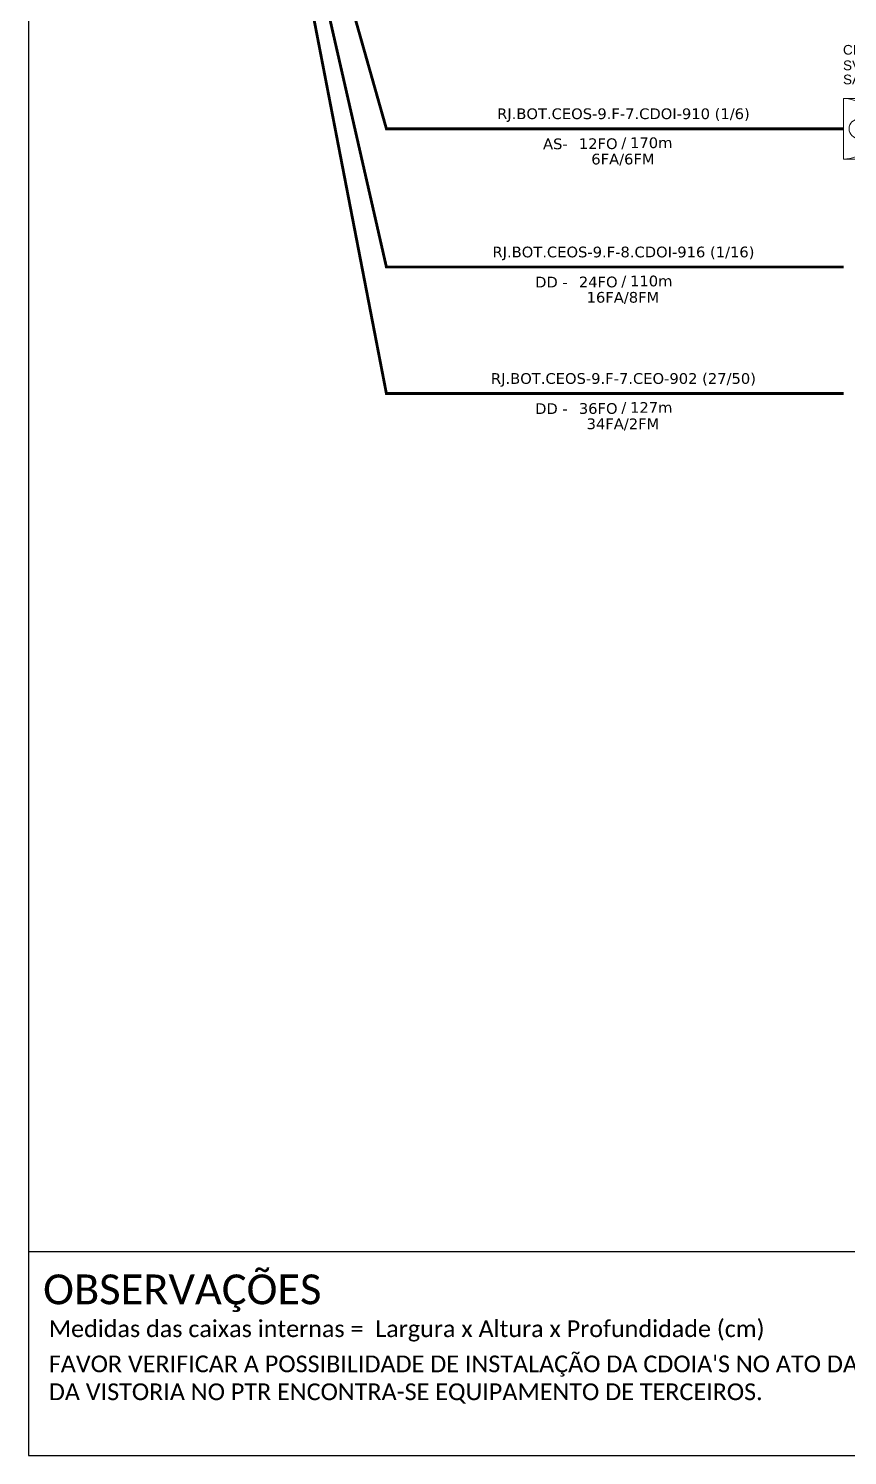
# Model space of a CAD drawing. Extents: x -89 to 749, y 705 to 1299.
# Drawn here: x -89.3 to 106.4, y 705 to 1046.2 of the extents above; entities that cross this region are included whole.
import ezdxf
from ezdxf.enums import TextEntityAlignment as Align

# ---------------------------------------------------------------- set-up
doc = ezdxf.new("R2010")
doc.units = 0
for name, color, linetype, lineweight in [("20.0-LEGENDA DOS CDO'S", 1, 'Continuous', 0), ('20.1-CDO_INTERIOR', 1, 'Continuous', 0), ('40.1-ETIQUETAS', 1, 'Continuous', 20)]:
    doc.layers.add(name, color=color, linetype=linetype, lineweight=lineweight)
doc.layers.add('20.5-CABO EM DUTO', color=1, linetype='Continuous')
doc.styles.add('ARIAL', font='arial.ttf')
doc.styles.add('siredit', font='verdana.ttf')
doc.styles.add('WMF-Calibri0', font='calibri.ttf')

# ---------------------------------------------------------------- blocks, each defined once
blk = doc.blocks.new('ETIQUETA_RS5F')
at = {"layer": '40.1-ETIQUETAS', "color": 0, "style": 'siredit'}
blk.add_text('/', height=1.5, dxfattribs=at).set_placement((1.58, -1.95), align=Align.MIDDLE_RIGHT)
for tag, p in [('ETIQUETA_R_PRIMARIA', (1.21, 4.1)), ('ETIQUETA_R_SECUNDARIA', (1.21, 2.1)), ('F_ATIVAS/F_MORTAS', (1.14, -4.24))]:
    blk.add_attdef(tag, text='', height=1.5, dxfattribs=at).set_placement(p, align=Align.MIDDLE_CENTER)
for tag, p in [('TIPO_CABO', (-6.58, -2.12)), ('CAP_CABO', (0.4, -2.09))]:
    blk.add_attdef(tag, text='', height=1.5, dxfattribs=at).set_placement(p, align=Align.MIDDLE_RIGHT)
blk.add_attdef('METROS', text='', height=1.5, dxfattribs=at).set_placement((2.14, -1.95), align=Align.MIDDLE_LEFT)
for tag, p in [('FUSÃO_1', (0.85, -8.39)), ('FUSÃO_2', (0.85, -10.6)), ('FUSÃO_3', (0.85, -12.93)), ('FUSÃO_4', (0.85, -15.14)), ('FUSÃO_5', (0.85, -17.16))]:
    blk.add_attdef(tag, text='', height=1.5, dxfattribs=at).set_placement(p, align=Align.CENTER)
blk = doc.blocks.new('CDO_INTERIOR_TROCA')
at = {"layer": '20.1-CDO_INTERIOR', "color": 0, "lineweight": 18}
blk.add_lwpolyline([(4.25, -4.25), (4.25, 4.25), (0, 4.25), (0, -4.25)], close=True, dxfattribs=at)
blk.add_circle((2.13, 0), 1.36, dxfattribs=at)
blk.add_arc((0, 0), 4.25, 270, 90, dxfattribs=at)
at = {"layer": "20.0-LEGENDA DOS CDO'S", "color": 0, "style": 'ARIAL'}
for tag, p in [('CDO_N', (-0.08, 10.38)), ('SPLITER_1', (24.48, 10.38)), ('SPLITER_2', (24.5, 8.68)), ('SURVEY', (-0.08, 8.2)), ('SPLITER_3', (24.5, 7.04)), ('SAP_ANTIGO', (-0.08, 6.23)), ('/_SAP_NOVO', (12.37, 6.23)), ('SPLITER_4', (24.5, 5.4)), ('SPLITER_5', (24.5, 3.75)), ('1:XX', (5.94, -2.22)), ('UMS', (5.94, -4.24))]:
    blk.add_attdef(tag, p, '', height=1.36, dxfattribs=at)
blk.add_attdef('FIBRAS_UTILIZADAS', text='', height=1.36, dxfattribs=at).set_placement((15.34, 10.38), align=Align.CENTER)

msp = doc.modelspace()

# ---------------------------------------------------------------- linework, layer by layer
msp.add_lwpolyline([(-89.32, 705.02), (749.25, 705.02), (749.25, 1299.02), (-89.32, 1299.02), (-89.32, 705.02)])
at = {"color": 7}
msp.add_lwpolyline([(-89.24, 753.78), (237.71, 753.78)], dxfattribs=at)
at = {"layer": '20.5-CABO EM DUTO', "linetype": 'ByBlock', "ltscale": 0.12, "const_width": 0.683}
msp.add_lwpolyline([(105.5, 1022.28), (-3.78, 1022.28), (-3.78, 1022.28), (-42.49, 1159.04)], dxfattribs=at)
at = {"layer": '20.5-CABO EM DUTO', "color": 9, "linetype": 'ByBlock', "ltscale": 0.12, "const_width": 0.683}
msp.add_lwpolyline([(105.5, 989.22), (-3.78, 989.22), (-3.78, 989.22), (-42.48, 1159.04)], dxfattribs=at)
at = {"layer": '20.5-CABO EM DUTO', "color": 7, "linetype": 'ByBlock', "ltscale": 0.12, "const_width": 0.683}
msp.add_lwpolyline([(105.5, 958.97), (-3.78, 958.97), (-3.78, 958.97), (-42.48, 1159.04)], dxfattribs=at)

# ---------------------------------------------------------------- block references
at = {"color": 1}
ref = msp.add_blockref('CDO_INTERIOR_TROCA', (105.5, 1022.28), dxfattribs=dict(at, xscale=1.707215735844392, yscale=1.707215735844392, zscale=1.707215735844392))
ref.add_attrib('CDO_N', 'CDOI-910', (105.36, 1040), dxfattribs={"layer": "20.0-LEGENDA DOS CDO'S", "color": 0, "height": 2.322, "style": 'ARIAL'})
ref.add_attrib('FIBRAS_UTILIZADAS', '(12/0)', dxfattribs={"layer": "20.0-LEGENDA DOS CDO'S", "color": 0, "height": 2.322, "style": 'ARIAL'}).set_placement((131.69, 1040), align=Align.CENTER)
ref.add_attrib('SURVEY', 'SV-R44475', (105.36, 1036.28), dxfattribs={"layer": "20.0-LEGENDA DOS CDO'S", "color": 0, "height": 2.322, "style": 'ARIAL'})
ref.add_attrib('SAP_ANTIGO', 'SAP 324604', (105.36, 1032.91), dxfattribs={"layer": "20.0-LEGENDA DOS CDO'S", "color": 1, "height": 2.322, "style": 'ARIAL'})
ref.add_attrib('1:XX', '1:64', (115.65, 1018.5), dxfattribs={"layer": "20.0-LEGENDA DOS CDO'S", "color": 0, "height": 2.322, "style": 'ARIAL'})
ref.add_attrib('UMS', '8 UMs', (115.65, 1015.04), dxfattribs={"layer": "20.0-LEGENDA DOS CDO'S", "color": 0, "height": 2.322, "style": 'ARIAL'})
ref.add_attrib('SPLITER_1', 'S32_1_O_25/25', (147.3, 1040), dxfattribs={"layer": "20.0-LEGENDA DOS CDO'S", "color": 0, "height": 2.3223, "style": 'ARIAL'})
ref.add_attrib('SPLITER_2', 'S32_2_O_24/25', (147.33, 1037.1), dxfattribs={"layer": "20.0-LEGENDA DOS CDO'S", "color": 0, "height": 2.3223, "style": 'ARIAL'})
ref.add_attrib('SPLITER_3', 'S32_3_O_24/24', (147.33, 1034.3), dxfattribs={"layer": "20.0-LEGENDA DOS CDO'S", "color": 0, "height": 2.3223, "style": 'ARIAL'})
ref.add_attrib('SPLITER_4', 'S32_4_O_24/24', (147.33, 1031.49), dxfattribs={"layer": "20.0-LEGENDA DOS CDO'S", "color": 0, "height": 2.3223, "style": 'ARIAL'})
ref.add_attrib('SPLITER_5', 'S8_1_O_8/8   ', (147.33, 1028.69), dxfattribs={"layer": "20.0-LEGENDA DOS CDO'S", "color": 0, "height": 2.3223, "style": 'ARIAL'})
at = {"layer": '40.1-ETIQUETAS'}
ref = msp.add_blockref('ETIQUETA_RS5F', (50.86, 1022.28), dxfattribs=dict(at, xscale=1.707215735844392, yscale=1.707215735844392, zscale=1.707215735844392))
ref.add_attrib('ETIQUETA_R_SECUNDARIA', 'RJ.BOT.CEOS-9.F-7.CDOI-910 (1/6)', dxfattribs={"color": 0, "height": 2.5608, "style": 'siredit'}).set_placement((52.88, 1025.87), align=Align.MIDDLE_CENTER)
ref.add_attrib('TIPO_CABO', 'AS-', dxfattribs={"color": 0, "height": 2.561, "style": 'siredit'}).set_placement((39.56, 1018.67), align=Align.MIDDLE_RIGHT)
ref.add_attrib('CAP_CABO', '12FO', dxfattribs={"color": 0, "height": 2.561, "style": 'siredit'}).set_placement((51.48, 1018.71), align=Align.MIDDLE_RIGHT)
ref.add_attrib('METROS', '170m', dxfattribs={"color": 0, "height": 2.561, "style": 'siredit'}).set_placement((54.46, 1018.94), align=Align.MIDDLE_LEFT)
ref.add_attrib('F_ATIVAS/F_MORTAS', '6FA/6FM', dxfattribs={"color": 0, "height": 2.561, "style": 'siredit'}).set_placement((52.76, 1015.03), align=Align.MIDDLE_CENTER)
at = {"layer": '40.1-ETIQUETAS', "color": 7}
ref = msp.add_blockref('ETIQUETA_RS5F', (50.86, 989.22), dxfattribs=dict(at, xscale=1.707215735844392, yscale=1.707215735844392, zscale=1.707215735844392))
ref.add_attrib('ETIQUETA_R_SECUNDARIA', 'RJ.BOT.CEOS-9.F-8.CDOI-916 (1/16)', dxfattribs={"color": 0, "height": 2.5608, "style": 'siredit'}).set_placement((52.88, 992.81), align=Align.MIDDLE_CENTER)
ref.add_attrib('TIPO_CABO', 'DD -', dxfattribs={"color": 0, "height": 2.561, "style": 'siredit'}).set_placement((39.56, 985.61), align=Align.MIDDLE_RIGHT)
ref.add_attrib('CAP_CABO', '24FO', dxfattribs={"color": 0, "height": 2.561, "style": 'siredit'}).set_placement((51.48, 985.64), align=Align.MIDDLE_RIGHT)
ref.add_attrib('METROS', '110m', dxfattribs={"color": 0, "height": 2.561, "style": 'siredit'}).set_placement((54.46, 985.88), align=Align.MIDDLE_LEFT)
ref.add_attrib('F_ATIVAS/F_MORTAS', '16FA/8FM', dxfattribs={"color": 0, "height": 2.561, "style": 'siredit'}).set_placement((52.76, 981.97), align=Align.MIDDLE_CENTER)
ref = msp.add_blockref('ETIQUETA_RS5F', (50.86, 958.97), dxfattribs=dict(at, xscale=1.707215735844392, yscale=1.707215735844392, zscale=1.707215735844392))
ref.add_attrib('ETIQUETA_R_SECUNDARIA', 'RJ.BOT.CEOS-9.F-7.CEO-902 (27/50)', dxfattribs={"color": 0, "height": 2.5608, "style": 'siredit'}).set_placement((52.88, 962.56), align=Align.MIDDLE_CENTER)
ref.add_attrib('TIPO_CABO', 'DD -', dxfattribs={"color": 0, "height": 2.561, "style": 'siredit'}).set_placement((39.56, 955.35), align=Align.MIDDLE_RIGHT)
ref.add_attrib('CAP_CABO', '36FO', dxfattribs={"color": 0, "height": 2.561, "style": 'siredit'}).set_placement((51.48, 955.39), align=Align.MIDDLE_RIGHT)
ref.add_attrib('METROS', '127m', dxfattribs={"color": 0, "height": 2.561, "style": 'siredit'}).set_placement((54.46, 955.63), align=Align.MIDDLE_LEFT)
ref.add_attrib('F_ATIVAS/F_MORTAS', '34FA/2FM', dxfattribs={"color": 0, "height": 2.561, "style": 'siredit'}).set_placement((52.76, 951.72), align=Align.MIDDLE_CENTER)

# ---------------------------------------------------------------- texts
at = {"color": 7, "style": 'WMF-Calibri0'}
msp.add_text('OBSERVAÇÕES', height=7.1308, dxfattribs=at).set_placement((-85.83, 741.17))
at = {"color": 7, "char_height": 4, "width": 658.8434, "attachment_point": 1, "style": 'WMF-Calibri0'}
for s, insert in [('Medidas das caixas internas =  Largura x Altura x Profundidade (cm)', (-84.48, 737.33)), ("\\C1;FAVOR VERIFICAR A POSSIBILIDADE DE INSTALAÇÃO DA CDOIA'S NO ATO DA INSTALAÇÃO, POIS CONFORME FOTOS\\PDA VISTORIA NO PTR ENCONTRA-SE EQUIPAMENTO DE TERCEIROS.", (-84.48, 728.92))]:
    msp.add_mtext(s, dxfattribs=dict(at, insert=insert))

doc.saveas('drawing.dxf')
